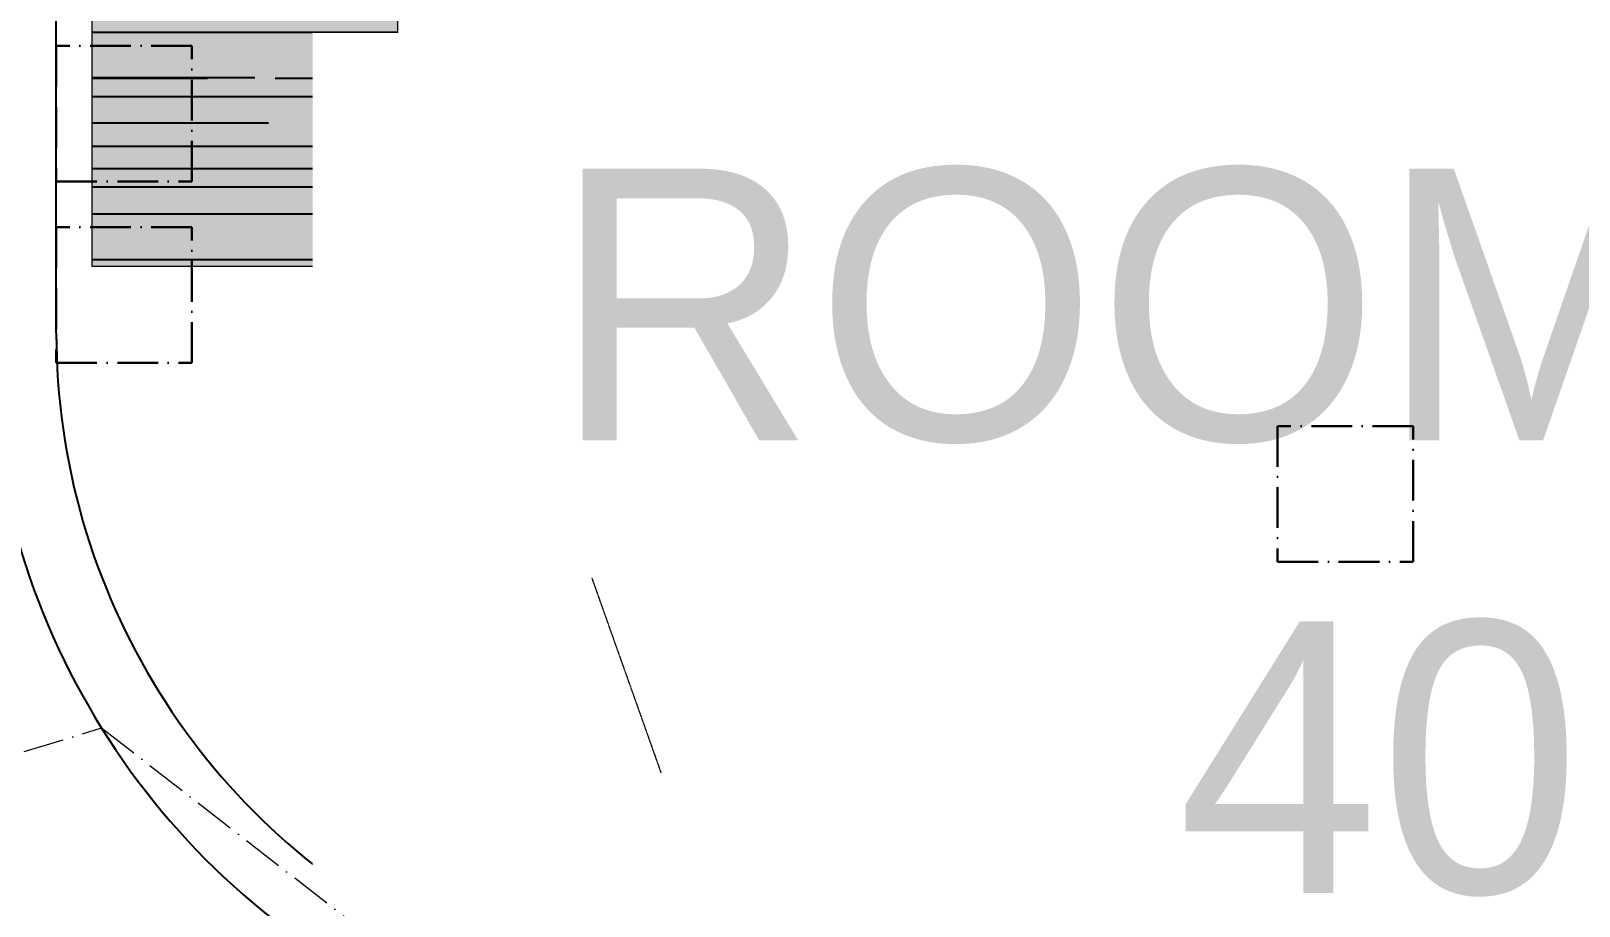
# Model space of a CAD drawing. Header units: millimetres. Extents: x -16811 to 32579, y 147992 to 176118.
# Drawn here: x 1686 to 3968, y 166635 to 167924 of the extents above; entities that cross this region are included whole.
import ezdxf

# ---------------------------------------------------------------- set-up
doc = ezdxf.new("R2010")
doc.units = ezdxf.units.MM
doc.header["$MEASUREMENT"] = 0
doc.linetypes.add('ACAD_ISO10W100', pattern=[18, 12, -3, 0, -3])
doc.linetypes.add('HIDDEN2', pattern=[0.14, 0.1, -0.04])
doc.layers.add('0[2345]', color=6, linetype='ACAD_ISO10W100', lineweight=30, plot=False)
doc.layers.add('Furniture[2345]', color=7, linetype='Continuous', lineweight=20)
doc.layers.add('Room.Text[4]', color=7, linetype='Continuous', lineweight=20)
doc.layers.add('Hatching[2345]', color=7, linetype='Continuous')
doc.layers.add('Wall[2345]', color=7, linetype='Continuous')
doc.styles.add('RoomInfo', font='stylu.ttf')

msp = doc.modelspace()

# ---------------------------------------------------------------- hatches: boundary and pattern name
at = {"layer": 'Hatching[2345]'}
h = msp.add_hatch(color=29, dxfattribs=at)
h.set_gradient(color1=(87, 49, 41), color2=(101, 56, 47), one_color=1, tint=0.29)
h.paths.add_polyline_path([(1776.6, 168026.6), (2226.6, 168026.6), (2226.6, 167576.6), (1776.6, 167576.6)])
at = {"layer": 'Hatching[2345]', "true_color": 0x946247}
h = msp.add_hatch(dxfattribs=at)
h.set_pattern_fill('AR-RROOF', color=25, scale=100, style=0)
h.set_pattern_definition([(180, (127326.32, 43953.46), (-220, 100), [1500, -200, 500, -100]), (180, (127193.32, 44003.46), (100, 133), [300, -33, 600, -75]), (180, (127276.32, 44038.46), (-520, 67), [800, -140, 400, -100])])
h.paths.add_polyline_path([(1776.6, 168026.6), (2226.6, 168026.6), (2226.6, 167576.6), (1776.6, 167576.6)])
at = {"layer": 'Hatching[2345]'}
h = msp.add_hatch(color=254, dxfattribs=at)
h.set_gradient(color1=(249, 237, 210), color2=(245, 227, 183), rotation=180, one_color=1, tint=0.84, name='INVSPHERICAL')
h.paths.add_polyline_path([(2440.6, 166715), (2584.1, 166766, 0.414214), (2615, 166830.9), (2512.9, 167118.1, 0.414214), (2448, 167148.9), (2304.4, 167097.9, 1)])

# ---------------------------------------------------------------- linework, layer by layer
at = {"layer": '0[2345]', "ltscale": 5}
for points in [[(1723.7, 167701.7), (1923.7, 167701.7), (1923.7, 167901.7), (1723.7, 167901.7)], [(1723.7, 167434.7), (1923.7, 167434.7), (1923.7, 167634.7), (1723.7, 167634.7)]]:
    msp.add_lwpolyline(points, close=True, dxfattribs=at)
at = {"layer": 'Furniture[2345]'}
for p, q in [((2287.4, 167145.7), (2431, 167196.8)), ((2431, 167196.8), (2448, 167148.9)), ((2304.4, 167097.9), (2448, 167148.9)), ((2584.1, 166766), (2440.6, 166715)), ((2584.1, 166766), (2601.2, 166718.1)), ((2601.2, 166718.1), (2457.6, 166667.1))]:
    msp.add_line(p, q, dxfattribs=at)
at = {"layer": 'Furniture[2345]', "color": 7}
msp.add_lwpolyline([(2226.6, 167576.6), (1776.6, 167576.6), (1776.6, 168026.6), (2226.6, 168026.6)], close=True, dxfattribs=at)
at = {"layer": 'Furniture[2345]'}
msp.add_circle((2958.1, 166628), 254, dxfattribs=at)
for radius in [254, 203.2]:
    msp.add_arc((2372.5, 166906.4), radius, 109.5718, 289.5718, dxfattribs=at)
at = {"layer": 'Furniture[2345]', "color": 252, "linetype": 'HIDDEN2', "ltscale": 5}
for centre, start, end in [((2465, 167101.1), 19.5718, 109.5718), ((2567.1, 166813.9), 289.5718, 19.5718)]:
    msp.add_arc(centre, 50.8, start, end, dxfattribs=at)
at = {"layer": 'Wall[2345]'}
msp.add_line((1723.7, 167479.1), (1723.7, 170276.6), dxfattribs=at)
msp.add_line((1723.7, 167479.1), (1723.7, 170276.6), dxfattribs=at)
msp.add_line((1723.7, 167479.1), (1723.7, 170276.6), dxfattribs=at)
for radius in [1100, 1000]:
    msp.add_arc((2723.7, 167479.1), radius, 180, 243.9321, dxfattribs=at)

# ---------------------------------------------------------------- next in the draw order: texts
at = {"layer": 'Room.Text[4]', "insert": (4268.3, 167720.7), "char_height": 400, "width": 1966.667, "attachment_point": 3, "style": 'RoomInfo', "bg_fill": 2}
msp.add_mtext('{\\C1;ROOM  401}', dxfattribs=at)

# ---------------------------------------------------------------- next in the draw order: linework, layer by layer
at = {"layer": '0[2345]', "ltscale": 5}
msp.add_lwpolyline([(3723.7, 167141.6), (3723.7, 167341.6), (3523.7, 167341.6), (3523.7, 167141.6)], close=True, dxfattribs=at)
at = {"layer": '0[2345]', "lineweight": 5, "ltscale": 5}
msp.add_lwpolyline([(297.6, 166440.9), (1790.5, 166896.8), (2389, 166432.3), (2736.9, 166248.1), (2083.7, 164833.2), (2083.7, 164616.7), (473.3, 164616.6), (473.3, 166016.6), (297.6, 166440.9)], close=True, dxfattribs=at)
at = {"layer": 'Furniture[2345]', "color": 252, "linetype": 'HIDDEN2', "ltscale": 5}
msp.add_line((2512.9, 167118.1), (2615, 166830.9), dxfattribs=at)

doc.saveas('drawing.dxf')
